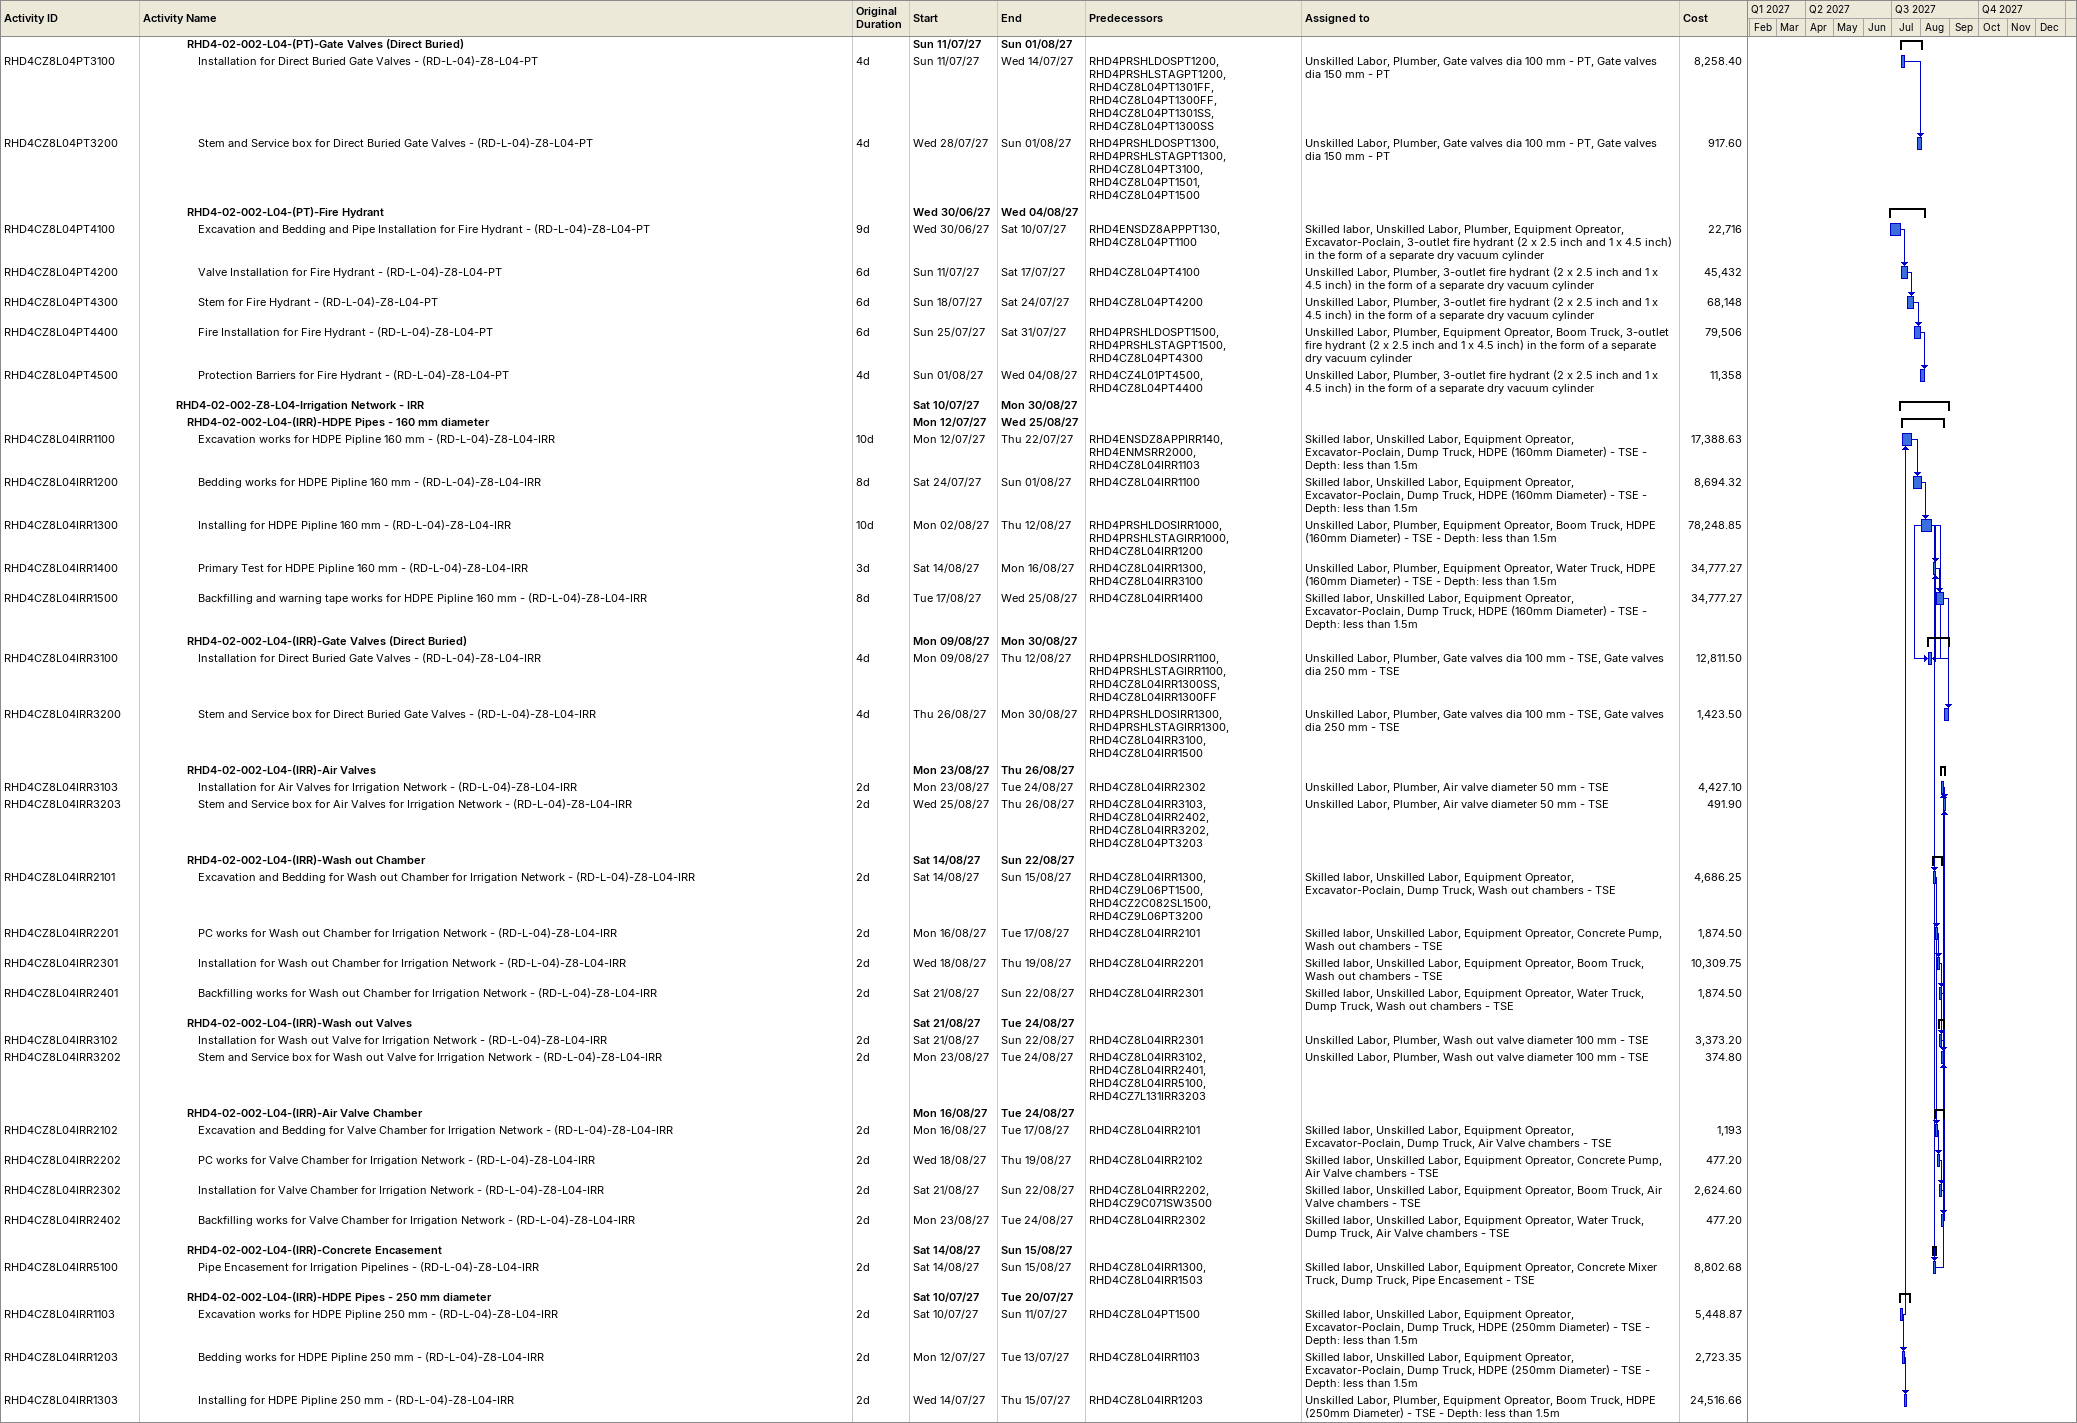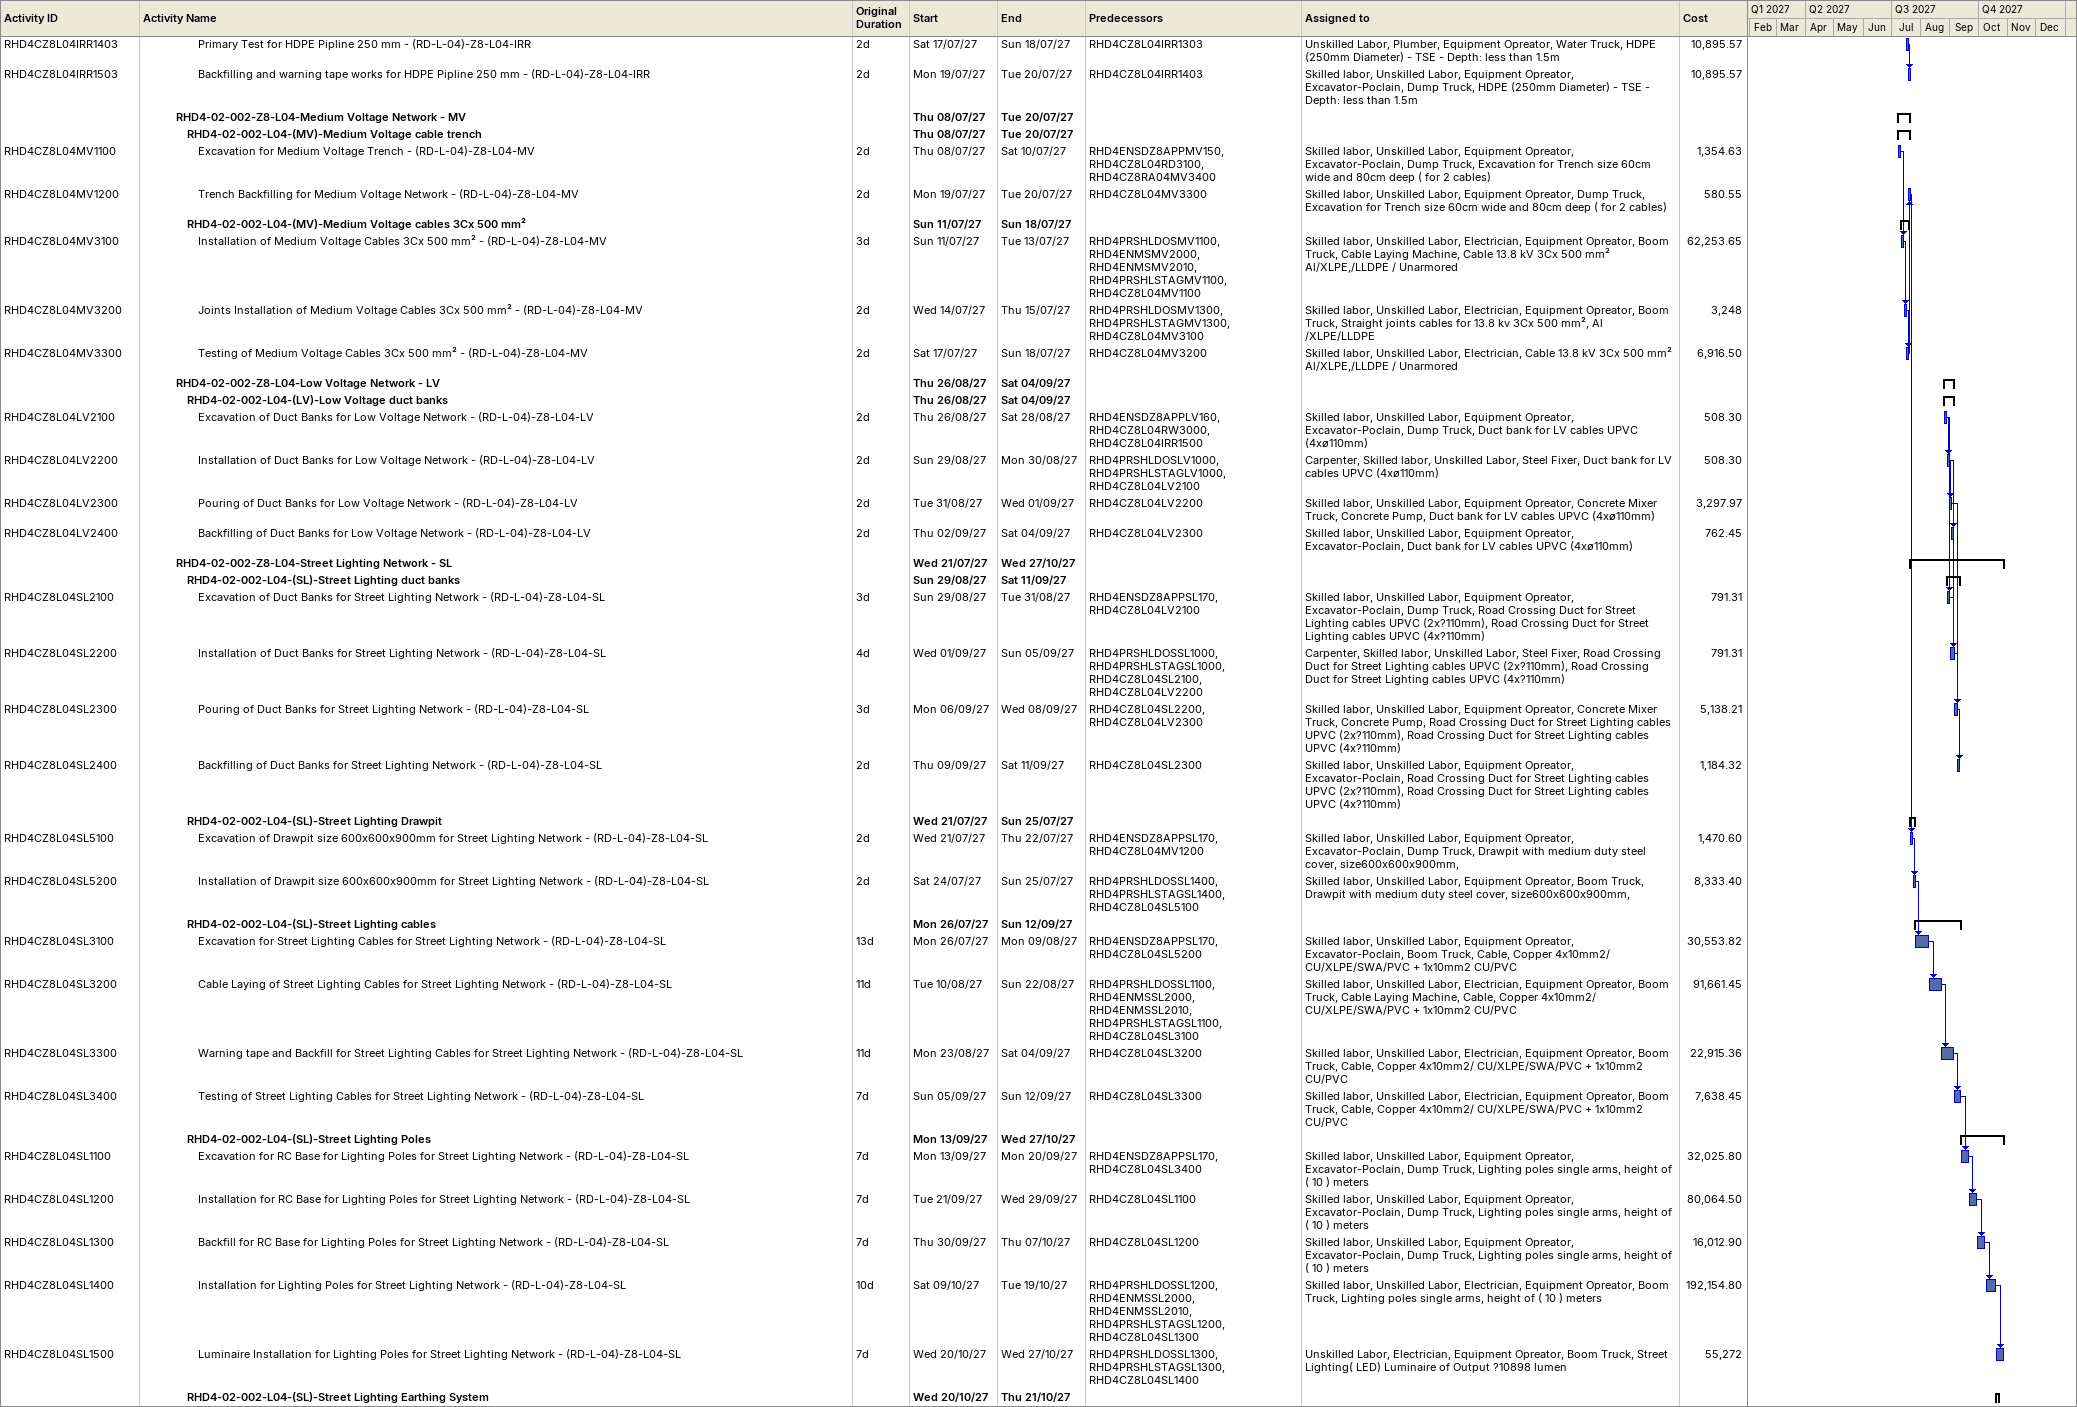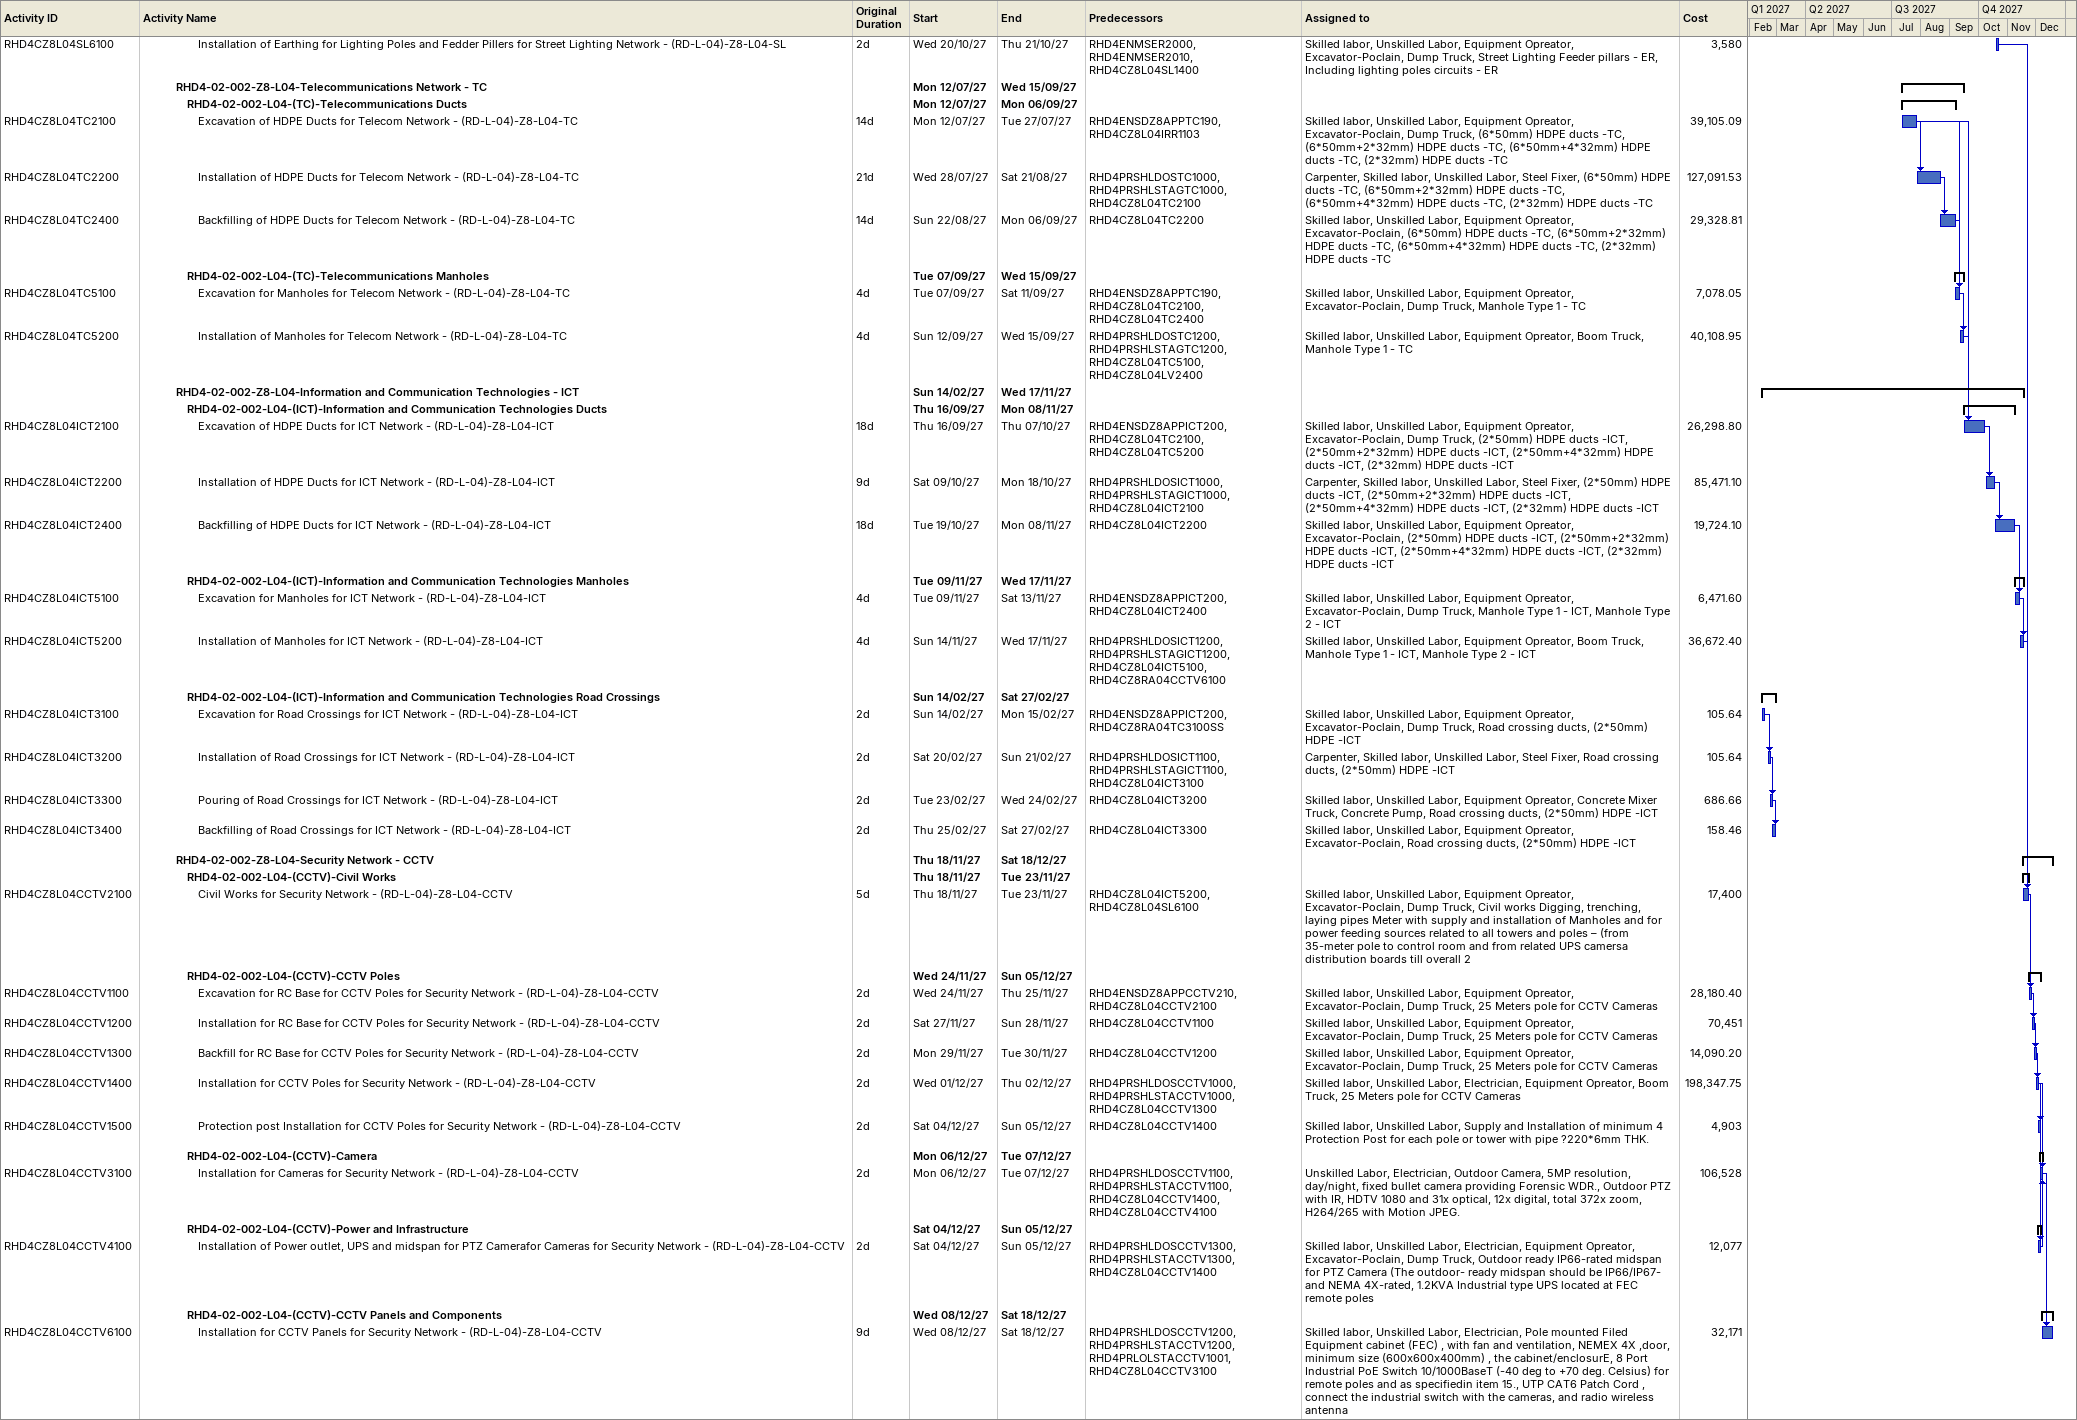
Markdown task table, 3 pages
| ID | Level | Task | Original duration | Start | Finish | Predecessors | Resources | Cost |
|---|---|---|---|---|---|---|---|---|
|  | 5 | **RHD4-02-002-L04-(PT)-Gate Valves (Direct Buried)** |  | 2027-07-11 | 2027-08-01 |  |  |  |
| RHD4CZ8L04PT3100 | 6 | Installation for Direct Buried Gate Valves - (RD-L-04)-Z8-L04-PT | 4d | 2027-07-11 | 2027-07-14 | RHD4PRSHLDOSPT1200, RHD4PRSHLSTAGPT1200, RHD4CZ8L04PT1301FF, RHD4CZ8L04PT1300FF, RHD4CZ8L04PT1301SS, RHD4CZ8L04PT1300SS | Unskilled Labor, Plumber, Gate valves dia 100 mm - PT, Gate valves dia 150 mm - PT | 8258.40 |
| RHD4CZ8L04PT3200 | 6 | Stem and Service box for Direct Buried Gate Valves - (RD-L-04)-Z8-L04-PT | 4d | 2027-07-28 | 2027-08-01 | RHD4PRSHLDOSPT1300, RHD4PRSHLSTAGPT1300, RHD4CZ8L04PT3100, RHD4CZ8L04PT1501, RHD4CZ8L04PT1500 | Unskilled Labor, Plumber, Gate valves dia 100 mm - PT, Gate valves dia 150 mm - PT | 917.60 |
|  | 5 | **RHD4-02-002-L04-(PT)-Fire Hydrant** |  | 2027-06-30 | 2027-08-04 |  |  |  |
| RHD4CZ8L04PT4100 | 6 | Excavation and Bedding and Pipe Installation for Fire Hydrant - (RD-L-04)-Z8-L04-PT | 9d | 2027-06-30 | 2027-07-10 | RHD4ENSDZ8APPPT130, RHD4CZ8L04PT1100 | Skilled labor, Unskilled Labor, Plumber, Equipment Opreator, Excavator-Poclain, 3-outlet fire hydrant (2 x 2.5 inch and 1 x 4.5 inch) in the form of a separate dry vacuum cylinder | 22716 |
| RHD4CZ8L04PT4200 | 6 | Valve Installation for Fire Hydrant - (RD-L-04)-Z8-L04-PT | 6d | 2027-07-11 | 2027-07-17 | RHD4CZ8L04PT4100 | Unskilled Labor, Plumber, 3-outlet fire hydrant (2 x 2.5 inch and 1 x 4.5 inch) in the form of a separate dry vacuum cylinder | 45432 |
| RHD4CZ8L04PT4300 | 6 | Stem for Fire Hydrant - (RD-L-04)-Z8-L04-PT | 6d | 2027-07-18 | 2027-07-24 | RHD4CZ8L04PT4200 | Unskilled Labor, Plumber, 3-outlet fire hydrant (2 x 2.5 inch and 1 x 4.5 inch) in the form of a separate dry vacuum cylinder | 68148 |
| RHD4CZ8L04PT4400 | 6 | Fire Installation for Fire Hydrant - (RD-L-04)-Z8-L04-PT | 6d | 2027-07-25 | 2027-07-31 | RHD4PRSHLDOSPT1500, RHD4PRSHLSTAGPT1500, RHD4CZ8L04PT4300 | Unskilled Labor, Plumber, Equipment Opreator, Boom Truck, 3-outlet fire hydrant (2 x 2.5 inch and 1 x 4.5 inch) in the form of a separate dry vacuum cylinder | 79506 |
| RHD4CZ8L04PT4500 | 6 | Protection Barriers for Fire Hydrant - (RD-L-04)-Z8-L04-PT | 4d | 2027-08-01 | 2027-08-04 | RHD4CZ4L01PT4500, RHD4CZ8L04PT4400 | Unskilled Labor, Plumber, 3-outlet fire hydrant (2 x 2.5 inch and 1 x 4.5 inch) in the form of a separate dry vacuum cylinder | 11358 |
|  | 4 | **RHD4-02-002-Z8-L04-Irrigation Network - IRR** |  | 2027-07-10 | 2027-08-30 |  |  |  |
|  | 5 | **RHD4-02-002-L04-(IRR)-HDPE Pipes - 160 mm diameter** |  | 2027-07-12 | 2027-08-25 |  |  |  |
| RHD4CZ8L04IRR1100 | 6 | Excavation works for HDPE Pipline 160 mm - (RD-L-04)-Z8-L04-IRR | 10d | 2027-07-12 | 2027-07-22 | RHD4ENSDZ8APPIRR140, RHD4ENMSRR2000, RHD4CZ8L04IRR1103 | Skilled labor, Unskilled Labor, Equipment Opreator, Excavator-Poclain, Dump Truck, HDPE (160mm Diameter) - TSE - Depth: less than 1.5m | 17388.63 |
| RHD4CZ8L04IRR1200 | 6 | Bedding works for HDPE Pipline 160 mm - (RD-L-04)-Z8-L04-IRR | 8d | 2027-07-24 | 2027-08-01 | RHD4CZ8L04IRR1100 | Skilled labor, Unskilled Labor, Equipment Opreator, Excavator-Poclain, Dump Truck, HDPE (160mm Diameter) - TSE - Depth: less than 1.5m | 8694.32 |
| RHD4CZ8L04IRR1300 | 6 | Installing for HDPE Pipline 160 mm - (RD-L-04)-Z8-L04-IRR | 10d | 2027-08-02 | 2027-08-12 | RHD4PRSHLDOSIRR1000, RHD4PRSHLSTAGIRR1000, RHD4CZ8L04IRR1200 | Unskilled Labor, Plumber, Equipment Opreator, Boom Truck, HDPE (160mm Diameter) - TSE - Depth: less than 1.5m | 78248.85 |
| RHD4CZ8L04IRR1400 | 6 | Primary Test for HDPE Pipline 160 mm - (RD-L-04)-Z8-L04-IRR | 3d | 2027-08-14 | 2027-08-16 | RHD4CZ8L04IRR1300, RHD4CZ8L04IRR3100 | Unskilled Labor, Plumber, Equipment Opreator, Water Truck, HDPE (160mm Diameter) - TSE - Depth: less than 1.5m | 34777.27 |
| RHD4CZ8L04IRR1500 | 6 | Backfilling and warning tape works for HDPE Pipline 160 mm - (RD-L-04)-Z8-L04-IRR | 8d | 2027-08-17 | 2027-08-25 | RHD4CZ8L04IRR1400 | Skilled labor, Unskilled Labor, Equipment Opreator, Excavator-Poclain, Dump Truck, HDPE (160mm Diameter) - TSE - Depth: less than 1.5m | 34777.27 |
|  | 5 | **RHD4-02-002-L04-(IRR)-Gate Valves (Direct Buried)** |  | 2027-08-09 | 2027-08-30 |  |  |  |
| RHD4CZ8L04IRR3100 | 6 | Installation for Direct Buried Gate Valves - (RD-L-04)-Z8-L04-IRR | 4d | 2027-08-09 | 2027-08-12 | RHD4PRSHLDOSIRR1100, RHD4PRSHLSTAGIRR1100, RHD4CZ8L04IRR1300SS, RHD4CZ8L04IRR1300FF | Unskilled Labor, Plumber, Gate valves dia 100 mm - TSE, Gate valves dia 250 mm - TSE | 12811.50 |
| RHD4CZ8L04IRR3200 | 6 | Stem and Service box for Direct Buried Gate Valves - (RD-L-04)-Z8-L04-IRR | 4d | 2027-08-26 | 2027-08-30 | RHD4PRSHLDOSIRR1300, RHD4PRSHLSTAGIRR1300, RHD4CZ8L04IRR3100, RHD4CZ8L04IRR1500 | Unskilled Labor, Plumber, Gate valves dia 100 mm - TSE, Gate valves dia 250 mm - TSE | 1423.50 |
|  | 5 | **RHD4-02-002-L04-(IRR)-Air Valves** |  | 2027-08-23 | 2027-08-26 |  |  |  |
| RHD4CZ8L04IRR3103 | 6 | Installation for Air Valves for Irrigation Network - (RD-L-04)-Z8-L04-IRR | 2d | 2027-08-23 | 2027-08-24 | RHD4CZ8L04IRR2302 | Unskilled Labor, Plumber, Air valve diameter 50 mm - TSE | 4427.10 |
| RHD4CZ8L04IRR3203 | 6 | Stem and Service box for Air Valves for Irrigation Network - (RD-L-04)-Z8-L04-IRR | 2d | 2027-08-25 | 2027-08-26 | RHD4CZ8L04IRR3103, RHD4CZ8L04IRR2402, RHD4CZ8L04IRR3202, RHD4CZ8L04PT3203 | Unskilled Labor, Plumber, Air valve diameter 50 mm - TSE | 491.90 |
|  | 5 | **RHD4-02-002-L04-(IRR)-Wash out Chamber** |  | 2027-08-14 | 2027-08-22 |  |  |  |
| RHD4CZ8L04IRR2101 | 6 | Excavation and Bedding for Wash out Chamber for Irrigation Network - (RD-L-04)-Z8-L04-IRR | 2d | 2027-08-14 | 2027-08-15 | RHD4CZ8L04IRR1300, RHD4CZ9L06PT1500, RHD4CZ2C082SL1500, RHD4CZ9L06PT3200 | Skilled labor, Unskilled Labor, Equipment Opreator, Excavator-Poclain, Dump Truck, Wash out chambers - TSE | 4686.25 |
| RHD4CZ8L04IRR2201 | 6 | PC works for Wash out Chamber for Irrigation Network - (RD-L-04)-Z8-L04-IRR | 2d | 2027-08-16 | 2027-08-17 | RHD4CZ8L04IRR2101 | Skilled labor, Unskilled Labor, Equipment Opreator, Concrete Pump, Wash out chambers - TSE | 1874.50 |
| RHD4CZ8L04IRR2301 | 6 | Installation for Wash out Chamber for Irrigation Network - (RD-L-04)-Z8-L04-IRR | 2d | 2027-08-18 | 2027-08-19 | RHD4CZ8L04IRR2201 | Skilled labor, Unskilled Labor, Equipment Opreator, Boom Truck, Wash out chambers - TSE | 10309.75 |
| RHD4CZ8L04IRR2401 | 6 | Backfilling works for Wash out Chamber for Irrigation Network - (RD-L-04)-Z8-L04-IRR | 2d | 2027-08-21 | 2027-08-22 | RHD4CZ8L04IRR2301 | Skilled labor, Unskilled Labor, Equipment Opreator, Water Truck, Dump Truck, Wash out chambers - TSE | 1874.50 |
|  | 5 | **RHD4-02-002-L04-(IRR)-Wash out Valves** |  | 2027-08-21 | 2027-08-24 |  |  |  |
| RHD4CZ8L04IRR3102 | 6 | Installation for Wash out Valve for Irrigation Network - (RD-L-04)-Z8-L04-IRR | 2d | 2027-08-21 | 2027-08-22 | RHD4CZ8L04IRR2301 | Unskilled Labor, Plumber, Wash out valve diameter 100 mm - TSE | 3373.20 |
| RHD4CZ8L04IRR3202 | 6 | Stem and Service box for Wash out Valve for Irrigation Network - (RD-L-04)-Z8-L04-IRR | 2d | 2027-08-23 | 2027-08-24 | RHD4CZ8L04IRR3102, RHD4CZ8L04IRR2401, RHD4CZ8L04IRR5100, RHD4CZ7L131IRR3203 | Unskilled Labor, Plumber, Wash out valve diameter 100 mm - TSE | 374.80 |
|  | 5 | **RHD4-02-002-L04-(IRR)-Air Valve Chamber** |  | 2027-08-16 | 2027-08-24 |  |  |  |
| RHD4CZ8L04IRR2102 | 6 | Excavation and Bedding for Valve Chamber for Irrigation Network - (RD-L-04)-Z8-L04-IRR | 2d | 2027-08-16 | 2027-08-17 | RHD4CZ8L04IRR2101 | Skilled labor, Unskilled Labor, Equipment Opreator, Excavator-Poclain, Dump Truck, Air Valve chambers - TSE | 1193 |
| RHD4CZ8L04IRR2202 | 6 | PC works for Valve Chamber for Irrigation Network - (RD-L-04)-Z8-L04-IRR | 2d | 2027-08-18 | 2027-08-19 | RHD4CZ8L04IRR2102 | Skilled labor, Unskilled Labor, Equipment Opreator, Concrete Pump, Air Valve chambers - TSE | 477.20 |
| RHD4CZ8L04IRR2302 | 6 | Installation for Valve Chamber for Irrigation Network - (RD-L-04)-Z8-L04-IRR | 2d | 2027-08-21 | 2027-08-22 | RHD4CZ8L04IRR2202, RHD4CZ9C071SW3500 | Skilled labor, Unskilled Labor, Equipment Opreator, Boom Truck, Air Valve chambers - TSE | 2624.60 |
| RHD4CZ8L04IRR2402 | 6 | Backfilling works for Valve Chamber for Irrigation Network - (RD-L-04)-Z8-L04-IRR | 2d | 2027-08-23 | 2027-08-24 | RHD4CZ8L04IRR2302 | Skilled labor, Unskilled Labor, Equipment Opreator, Water Truck, Dump Truck, Air Valve chambers - TSE | 477.20 |
|  | 5 | **RHD4-02-002-L04-(IRR)-Concrete Encasement** |  | 2027-08-14 | 2027-08-15 |  |  |  |
| RHD4CZ8L04IRR5100 | 6 | Pipe Encasement for Irrigation Pipelines - (RD-L-04)-Z8-L04-IRR | 2d | 2027-08-14 | 2027-08-15 | RHD4CZ8L04IRR1300, RHD4CZ8L04IRR1503 | Skilled labor, Unskilled Labor, Equipment Opreator, Concrete Mixer Truck, Dump Truck, Pipe Encasement - TSE | 8802.68 |
|  | 5 | **RHD4-02-002-L04-(IRR)-HDPE Pipes - 250 mm diameter** |  | 2027-07-10 | 2027-07-20 |  |  |  |
| RHD4CZ8L04IRR1103 | 6 | Excavation works for HDPE Pipline 250 mm - (RD-L-04)-Z8-L04-IRR | 2d | 2027-07-10 | 2027-07-11 | RHD4CZ8L04PT1500 | Skilled labor, Unskilled Labor, Equipment Opreator, Excavator-Poclain, Dump Truck, HDPE (250mm Diameter) - TSE - Depth: less than 1.5m | 5448.87 |
| RHD4CZ8L04IRR1203 | 6 | Bedding works for HDPE Pipline 250 mm - (RD-L-04)-Z8-L04-IRR | 2d | 2027-07-12 | 2027-07-13 | RHD4CZ8L04IRR1103 | Skilled labor, Unskilled Labor, Equipment Opreator, Excavator-Poclain, Dump Truck, HDPE (250mm Diameter) - TSE - Depth: less than 1.5m | 2723.35 |
| RHD4CZ8L04IRR1303 | 6 | Installing for HDPE Pipline 250 mm - (RD-L-04)-Z8-L04-IRR | 2d | 2027-07-14 | 2027-07-15 | RHD4CZ8L04IRR1203 | Unskilled Labor, Plumber, Equipment Opreator, Boom Truck, HDPE (250mm Diameter) - TSE - Depth: less than 1.5m | 24516.66 |
| RHD4CZ8L04IRR1403 | 6 | Primary Test for HDPE Pipline 250 mm - (RD-L-04)-Z8-L04-IRR | 2d | 2027-07-17 | 2027-07-18 | RHD4CZ8L04IRR1303 | Unskilled Labor, Plumber, Equipment Opreator, Water Truck, HDPE (250mm Diameter) - TSE - Depth: less than 1.5m | 10895.57 |
| RHD4CZ8L04IRR1503 | 6 | Backfilling and warning tape works for HDPE Pipline 250 mm - (RD-L-04)-Z8-L04-IRR | 2d | 2027-07-19 | 2027-07-20 | RHD4CZ8L04IRR1403 | Skilled labor, Unskilled Labor, Equipment Opreator, Excavator-Poclain, Dump Truck, HDPE (250mm Diameter) - TSE - Depth: less than 1.5m | 10895.57 |
|  | 4 | **RHD4-02-002-Z8-L04-Medium Voltage Network - MV** |  | 2027-07-08 | 2027-07-20 |  |  |  |
|  | 5 | **RHD4-02-002-L04-(MV)-Medium Voltage cable trench** |  | 2027-07-08 | 2027-07-20 |  |  |  |
| RHD4CZ8L04MV1100 | 6 | Excavation for Medium Voltage Trench - (RD-L-04)-Z8-L04-MV | 2d | 2027-07-08 | 2027-07-10 | RHD4ENSDZ8APPMV150, RHD4CZ8L04RD3100, RHD4CZ8RA04MV3400 | Skilled labor, Unskilled Labor, Equipment Opreator, Excavator-Poclain, Dump Truck, Excavation for Trench size 60cm wide and 80cm deep ( for 2 cables) | 1354.63 |
| RHD4CZ8L04MV1200 | 6 | Trench Backfilling for Medium Voltage Network - (RD-L-04)-Z8-L04-MV | 2d | 2027-07-19 | 2027-07-20 | RHD4CZ8L04MV3300 | Skilled labor, Unskilled Labor, Equipment Opreator, Dump Truck, Excavation for Trench size 60cm wide and 80cm deep ( for 2 cables) | 580.55 |
|  | 5 | **RHD4-02-002-L04-(MV)-Medium Voltage cables 3Cx 500 mm²** |  | 2027-07-11 | 2027-07-18 |  |  |  |
| RHD4CZ8L04MV3100 | 6 | Installation of Medium Voltage Cables 3Cx 500 mm² - (RD-L-04)-Z8-L04-MV | 3d | 2027-07-11 | 2027-07-13 | RHD4PRSHLDOSMV1100, RHD4ENMSMV2000, RHD4ENMSMV2010, RHD4PRSHLSTAGMV1100, RHD4CZ8L04MV1100 | Skilled labor, Unskilled Labor, Electrician, Equipment Opreator, Boom Truck, Cable Laying Machine, Cable 13.8 kV 3Cx 500 mm² Al/XLPE,/LLDPE / Unarmored | 62253.65 |
| RHD4CZ8L04MV3200 | 6 | Joints Installation of Medium Voltage Cables 3Cx 500 mm² - (RD-L-04)-Z8-L04-MV | 2d | 2027-07-14 | 2027-07-15 | RHD4PRSHLDOSMV1300, RHD4PRSHLSTAGMV1300, RHD4CZ8L04MV3100 | Skilled labor, Unskilled Labor, Electrician, Equipment Opreator, Boom Truck, Straight joints cables for 13.8 kv 3Cx 500 mm², Al /XLPE/LLDPE | 3248 |
| RHD4CZ8L04MV3300 | 6 | Testing of Medium Voltage Cables 3Cx 500 mm² - (RD-L-04)-Z8-L04-MV | 2d | 2027-07-17 | 2027-07-18 | RHD4CZ8L04MV3200 | Skilled labor, Unskilled Labor, Electrician, Cable 13.8 kV 3Cx 500 mm² Al/XLPE,/LLDPE / Unarmored | 6916.50 |
|  | 4 | **RHD4-02-002-Z8-L04-Low Voltage Network - LV** |  | 2027-08-26 | 2027-09-04 |  |  |  |
|  | 5 | **RHD4-02-002-L04-(LV)-Low Voltage duct banks** |  | 2027-08-26 | 2027-09-04 |  |  |  |
| RHD4CZ8L04LV2100 | 6 | Excavation of Duct Banks for Low Voltage Network - (RD-L-04)-Z8-L04-LV | 2d | 2027-08-26 | 2027-08-28 | RHD4ENSDZ8APPLV160, RHD4CZ8L04RW3000, RHD4CZ8L04IRR1500 | Skilled labor, Unskilled Labor, Equipment Opreator, Excavator-Poclain, Dump Truck, Duct bank for LV cables UPVC (4xø110mm) | 508.30 |
| RHD4CZ8L04LV2200 | 6 | Installation of Duct Banks for Low Voltage Network - (RD-L-04)-Z8-L04-LV | 2d | 2027-08-29 | 2027-08-30 | RHD4PRSHLDOSLV1000, RHD4PRSHLSTAGLV1000, RHD4CZ8L04LV2100 | Carpenter, Skilled labor, Unskilled Labor, Steel Fixer, Duct bank for LV cables UPVC (4xø110mm) | 508.30 |
| RHD4CZ8L04LV2300 | 6 | Pouring of Duct Banks for Low Voltage Network - (RD-L-04)-Z8-L04-LV | 2d | 2027-08-31 | 2027-09-01 | RHD4CZ8L04LV2200 | Skilled labor, Unskilled Labor, Equipment Opreator, Concrete Mixer Truck, Concrete Pump, Duct bank for LV cables UPVC (4xø110mm) | 3297.97 |
| RHD4CZ8L04LV2400 | 6 | Backfilling of Duct Banks for Low Voltage Network - (RD-L-04)-Z8-L04-LV | 2d | 2027-09-02 | 2027-09-04 | RHD4CZ8L04LV2300 | Skilled labor, Unskilled Labor, Equipment Opreator, Excavator-Poclain, Duct bank for LV cables UPVC (4xø110mm) | 762.45 |
|  | 4 | **RHD4-02-002-Z8-L04-Street Lighting Network - SL** |  | 2027-07-21 | 2027-10-27 |  |  |  |
|  | 5 | **RHD4-02-002-L04-(SL)-Street Lighting duct banks** |  | 2027-08-29 | 2027-09-11 |  |  |  |
| RHD4CZ8L04SL2100 | 6 | Excavation of Duct Banks for Street Lighting Network - (RD-L-04)-Z8-L04-SL | 3d | 2027-08-29 | 2027-08-31 | RHD4ENSDZ8APPSL170, RHD4CZ8L04LV2100 | Skilled labor, Unskilled Labor, Equipment Opreator, Excavator-Poclain, Dump Truck, Road Crossing Duct for Street Lighting cables UPVC (2x?110mm), Road Crossing Duct for Street Lighting cables UPVC (4x?110mm) | 791.31 |
| RHD4CZ8L04SL2200 | 6 | Installation of Duct Banks for Street Lighting Network - (RD-L-04)-Z8-L04-SL | 4d | 2027-09-01 | 2027-09-05 | RHD4PRSHLDOSSL1000, RHD4PRSHLSTAGSL1000, RHD4CZ8L04SL2100, RHD4CZ8L04LV2200 | Carpenter, Skilled labor, Unskilled Labor, Steel Fixer, Road Crossing Duct for Street Lighting cables UPVC (2x?110mm), Road Crossing Duct for Street Lighting cables UPVC (4x?110mm) | 791.31 |
| RHD4CZ8L04SL2300 | 6 | Pouring of Duct Banks for Street Lighting Network - (RD-L-04)-Z8-L04-SL | 3d | 2027-09-06 | 2027-09-08 | RHD4CZ8L04SL2200, RHD4CZ8L04LV2300 | Skilled labor, Unskilled Labor, Equipment Opreator, Concrete Mixer Truck, Concrete Pump, Road Crossing Duct for Street Lighting cables UPVC (2x?110mm), Road Crossing Duct for Street Lighting cables UPVC (4x?110mm) | 5138.21 |
| RHD4CZ8L04SL2400 | 6 | Backfilling of Duct Banks for Street Lighting Network - (RD-L-04)-Z8-L04-SL | 2d | 2027-09-09 | 2027-09-11 | RHD4CZ8L04SL2300 | Skilled labor, Unskilled Labor, Equipment Opreator, Excavator-Poclain, Road Crossing Duct for Street Lighting cables UPVC (2x?110mm), Road Crossing Duct for Street Lighting cables UPVC (4x?110mm) | 1184.32 |
|  | 5 | **RHD4-02-002-L04-(SL)-Street Lighting Drawpit** |  | 2027-07-21 | 2027-07-25 |  |  |  |
| RHD4CZ8L04SL5100 | 6 | Excavation of Drawpit size 600x600x900mm for Street Lighting Network - (RD-L-04)-Z8-L04-SL | 2d | 2027-07-21 | 2027-07-22 | RHD4ENSDZ8APPSL170, RHD4CZ8L04MV1200 | Skilled labor, Unskilled Labor, Equipment Opreator, Excavator-Poclain, Dump Truck, Drawpit with medium duty steel cover, size600x600x900mm, | 1470.60 |
| RHD4CZ8L04SL5200 | 6 | Installation of Drawpit size 600x600x900mm for Street Lighting Network - (RD-L-04)-Z8-L04-SL | 2d | 2027-07-24 | 2027-07-25 | RHD4PRSHLDOSSL1400, RHD4PRSHLSTAGSL1400, RHD4CZ8L04SL5100 | Skilled labor, Unskilled Labor, Equipment Opreator, Boom Truck, Drawpit with medium duty steel cover, size600x600x900mm, | 8333.40 |
|  | 5 | **RHD4-02-002-L04-(SL)-Street Lighting cables** |  | 2027-07-26 | 2027-09-12 |  |  |  |
| RHD4CZ8L04SL3100 | 6 | Excavation for Street Lighting Cables for Street Lighting Network - (RD-L-04)-Z8-L04-SL | 13d | 2027-07-26 | 2027-08-09 | RHD4ENSDZ8APPSL170, RHD4CZ8L04SL5200 | Skilled labor, Unskilled Labor, Equipment Opreator, Excavator-Poclain, Boom Truck, Cable, Copper 4x10mm2/ CU/XLPE/SWA/PVC + 1x10mm2 CU/PVC | 30553.82 |
| RHD4CZ8L04SL3200 | 6 | Cable Laying of Street Lighting Cables for Street Lighting Network - (RD-L-04)-Z8-L04-SL | 11d | 2027-08-10 | 2027-08-22 | RHD4PRSHLDOSSL1100, RHD4ENMSSL2000, RHD4ENMSSL2010, RHD4PRSHLSTAGSL1100, RHD4CZ8L04SL3100 | Skilled labor, Unskilled Labor, Electrician, Equipment Opreator, Boom Truck, Cable Laying Machine, Cable, Copper 4x10mm2/ CU/XLPE/SWA/PVC + 1x10mm2 CU/PVC | 91661.45 |
| RHD4CZ8L04SL3300 | 6 | Warning tape and Backfill for Street Lighting Cables for Street Lighting Network - (RD-L-04)-Z8-L04-SL | 11d | 2027-08-23 | 2027-09-04 | RHD4CZ8L04SL3200 | Skilled labor, Unskilled Labor, Electrician, Equipment Opreator, Boom Truck, Cable, Copper 4x10mm2/ CU/XLPE/SWA/PVC + 1x10mm2 CU/PVC | 22915.36 |
| RHD4CZ8L04SL3400 | 6 | Testing of Street Lighting Cables for Street Lighting Network - (RD-L-04)-Z8-L04-SL | 7d | 2027-09-05 | 2027-09-12 | RHD4CZ8L04SL3300 | Skilled labor, Unskilled Labor, Electrician, Equipment Opreator, Boom Truck, Cable, Copper 4x10mm2/ CU/XLPE/SWA/PVC + 1x10mm2 CU/PVC | 7638.45 |
|  | 5 | **RHD4-02-002-L04-(SL)-Street Lighting Poles** |  | 2027-09-13 | 2027-10-27 |  |  |  |
| RHD4CZ8L04SL1100 | 6 | Excavation for RC Base for Lighting Poles for Street Lighting Network - (RD-L-04)-Z8-L04-SL | 7d | 2027-09-13 | 2027-09-20 | RHD4ENSDZ8APPSL170, RHD4CZ8L04SL3400 | Skilled labor, Unskilled Labor, Equipment Opreator, Excavator-Poclain, Dump Truck, Lighting poles single arms, height of ( 10 ) meters | 32025.80 |
| RHD4CZ8L04SL1200 | 6 | Installation for RC Base for Lighting Poles for Street Lighting Network - (RD-L-04)-Z8-L04-SL | 7d | 2027-09-21 | 2027-09-29 | RHD4CZ8L04SL1100 | Skilled labor, Unskilled Labor, Equipment Opreator, Excavator-Poclain, Dump Truck, Lighting poles single arms, height of ( 10 ) meters | 80064.50 |
| RHD4CZ8L04SL1300 | 6 | Backfill for RC Base for Lighting Poles for Street Lighting Network - (RD-L-04)-Z8-L04-SL | 7d | 2027-09-30 | 2027-10-07 | RHD4CZ8L04SL1200 | Skilled labor, Unskilled Labor, Equipment Opreator, Excavator-Poclain, Dump Truck, Lighting poles single arms, height of ( 10 ) meters | 16012.90 |
| RHD4CZ8L04SL1400 | 6 | Installation for Lighting Poles for Street Lighting Network - (RD-L-04)-Z8-L04-SL | 10d | 2027-10-09 | 2027-10-19 | RHD4PRSHLDOSSL1200, RHD4ENMSSL2000, RHD4ENMSSL2010, RHD4PRSHLSTAGSL1200, RHD4CZ8L04SL1300 | Skilled labor, Unskilled Labor, Electrician, Equipment Opreator, Boom Truck, Lighting poles single arms, height of ( 10 ) meters | 192154.80 |
| RHD4CZ8L04SL1500 | 6 | Luminaire Installation for Lighting Poles for Street Lighting Network - (RD-L-04)-Z8-L04-SL | 7d | 2027-10-20 | 2027-10-27 | RHD4PRSHLDOSSL1300, RHD4PRSHLSTAGSL1300, RHD4CZ8L04SL1400 | Unskilled Labor, Electrician, Equipment Opreator, Boom Truck, Street Lighting( LED) Luminaire of Output ?10898 lumen | 55272 |
|  | 5 | **RHD4-02-002-L04-(SL)-Street Lighting Earthing System** |  | 2027-10-20 | 2027-10-21 |  |  |  |
| RHD4CZ8L04SL6100 | 6 | Installation of Earthing for Lighting Poles and Fedder Pillers for Street Lighting Network - (RD-L-04)-Z8-L04-SL | 2d | 2027-10-20 | 2027-10-21 | RHD4ENMSER2000, RHD4ENMSER2010, RHD4CZ8L04SL1400 | Skilled labor, Unskilled Labor, Equipment Opreator, Excavator-Poclain, Dump Truck, Street Lighting Feeder pillars - ER, Including lighting poles circuits - ER | 3580 |
|  | 4 | **RHD4-02-002-Z8-L04-Telecommunications Network - TC** |  | 2027-07-12 | 2027-09-15 |  |  |  |
|  | 5 | **RHD4-02-002-L04-(TC)-Telecommunications Ducts** |  | 2027-07-12 | 2027-09-06 |  |  |  |
| RHD4CZ8L04TC2100 | 6 | Excavation of HDPE Ducts for Telecom Network - (RD-L-04)-Z8-L04-TC | 14d | 2027-07-12 | 2027-07-27 | RHD4ENSDZ8APPTC190, RHD4CZ8L04IRR1103 | Skilled labor, Unskilled Labor, Equipment Opreator, Excavator-Poclain, Dump Truck, (6*50mm) HDPE ducts -TC, (6*50mm+2*32mm) HDPE ducts -TC, (6*50mm+4*32mm) HDPE ducts -TC, (2*32mm) HDPE ducts -TC | 39105.09 |
| RHD4CZ8L04TC2200 | 6 | Installation of HDPE Ducts for Telecom Network - (RD-L-04)-Z8-L04-TC | 21d | 2027-07-28 | 2027-08-21 | RHD4PRSHLDOSTC1000, RHD4PRSHLSTAGTC1000, RHD4CZ8L04TC2100 | Carpenter, Skilled labor, Unskilled Labor, Steel Fixer, (6*50mm) HDPE ducts -TC, (6*50mm+2*32mm) HDPE ducts -TC, (6*50mm+4*32mm) HDPE ducts -TC, (2*32mm) HDPE ducts -TC | 127091.53 |
| RHD4CZ8L04TC2400 | 6 | Backfilling of HDPE Ducts for Telecom Network - (RD-L-04)-Z8-L04-TC | 14d | 2027-08-22 | 2027-09-06 | RHD4CZ8L04TC2200 | Skilled labor, Unskilled Labor, Equipment Opreator, Excavator-Poclain, (6*50mm) HDPE ducts -TC, (6*50mm+2*32mm) HDPE ducts -TC, (6*50mm+4*32mm) HDPE ducts -TC, (2*32mm) HDPE ducts -TC | 29328.81 |
|  | 5 | **RHD4-02-002-L04-(TC)-Telecommunications Manholes** |  | 2027-09-07 | 2027-09-15 |  |  |  |
| RHD4CZ8L04TC5100 | 6 | Excavation for Manholes for Telecom Network - (RD-L-04)-Z8-L04-TC | 4d | 2027-09-07 | 2027-09-11 | RHD4ENSDZ8APPTC190, RHD4CZ8L04TC2100, RHD4CZ8L04TC2400 | Skilled labor, Unskilled Labor, Equipment Opreator, Excavator-Poclain, Dump Truck, Manhole Type 1 - TC | 7078.05 |
| RHD4CZ8L04TC5200 | 6 | Installation of Manholes for Telecom Network - (RD-L-04)-Z8-L04-TC | 4d | 2027-09-12 | 2027-09-15 | RHD4PRSHLDOSTC1200, RHD4PRSHLSTAGTC1200, RHD4CZ8L04TC5100, RHD4CZ8L04LV2400 | Skilled labor, Unskilled Labor, Equipment Opreator, Boom Truck, Manhole Type 1 - TC | 40108.95 |
|  | 4 | **RHD4-02-002-Z8-L04-Information and Communication Technologies - ICT** |  | 2027-02-14 | 2027-11-17 |  |  |  |
|  | 5 | **RHD4-02-002-L04-(ICT)-Information and Communication Technologies Ducts** |  | 2027-09-16 | 2027-11-08 |  |  |  |
| RHD4CZ8L04ICT2100 | 6 | Excavation of HDPE Ducts for ICT Network - (RD-L-04)-Z8-L04-ICT | 18d | 2027-09-16 | 2027-10-07 | RHD4ENSDZ8APPICT200, RHD4CZ8L04TC2100, RHD4CZ8L04TC5200 | Skilled labor, Unskilled Labor, Equipment Opreator, Excavator-Poclain, Dump Truck, (2*50mm) HDPE ducts -ICT, (2*50mm+2*32mm) HDPE ducts -ICT, (2*50mm+4*32mm) HDPE ducts -ICT, (2*32mm) HDPE ducts -ICT | 26298.80 |
| RHD4CZ8L04ICT2200 | 6 | Installation of HDPE Ducts for ICT Network - (RD-L-04)-Z8-L04-ICT | 9d | 2027-10-09 | 2027-10-18 | RHD4PRSHLDOSICT1000, RHD4PRSHLSTAGICT1000, RHD4CZ8L04ICT2100 | Carpenter, Skilled labor, Unskilled Labor, Steel Fixer, (2*50mm) HDPE ducts -ICT, (2*50mm+2*32mm) HDPE ducts -ICT, (2*50mm+4*32mm) HDPE ducts -ICT, (2*32mm) HDPE ducts -ICT | 85471.10 |
| RHD4CZ8L04ICT2400 | 6 | Backfilling of HDPE Ducts for ICT Network - (RD-L-04)-Z8-L04-ICT | 18d | 2027-10-19 | 2027-11-08 | RHD4CZ8L04ICT2200 | Skilled labor, Unskilled Labor, Equipment Opreator, Excavator-Poclain, (2*50mm) HDPE ducts -ICT, (2*50mm+2*32mm) HDPE ducts -ICT, (2*50mm+4*32mm) HDPE ducts -ICT, (2*32mm) HDPE ducts -ICT | 19724.10 |
|  | 5 | **RHD4-02-002-L04-(ICT)-Information and Communication Technologies Manholes** |  | 2027-11-09 | 2027-11-17 |  |  |  |
| RHD4CZ8L04ICT5100 | 6 | Excavation for Manholes for ICT Network - (RD-L-04)-Z8-L04-ICT | 4d | 2027-11-09 | 2027-11-13 | RHD4ENSDZ8APPICT200, RHD4CZ8L04ICT2400 | Skilled labor, Unskilled Labor, Equipment Opreator, Excavator-Poclain, Dump Truck, Manhole Type 1 - ICT, Manhole Type 2 - ICT | 6471.60 |
| RHD4CZ8L04ICT5200 | 6 | Installation of Manholes for ICT Network - (RD-L-04)-Z8-L04-ICT | 4d | 2027-11-14 | 2027-11-17 | RHD4PRSHLDOSICT1200, RHD4PRSHLSTAGICT1200, RHD4CZ8L04ICT5100, RHD4CZ8RA04CCTV6100 | Skilled labor, Unskilled Labor, Equipment Opreator, Boom Truck, Manhole Type 1 - ICT, Manhole Type 2 - ICT | 36672.40 |
|  | 5 | **RHD4-02-002-L04-(ICT)-Information and Communication Technologies Road Crossings** |  | 2027-02-14 | 2027-02-27 |  |  |  |
| RHD4CZ8L04ICT3100 | 6 | Excavation for Road Crossings for ICT Network - (RD-L-04)-Z8-L04-ICT | 2d | 2027-02-14 | 2027-02-15 | RHD4ENSDZ8APPICT200, RHD4CZ8RA04TC3100SS | Skilled labor, Unskilled Labor, Equipment Opreator, Excavator-Poclain, Dump Truck, Road crossing ducts, (2*50mm) HDPE -ICT | 105.64 |
| RHD4CZ8L04ICT3200 | 6 | Installation of Road Crossings for ICT Network - (RD-L-04)-Z8-L04-ICT | 2d | 2027-02-20 | 2027-02-21 | RHD4PRSHLDOSICT1100, RHD4PRSHLSTAGICT1100, RHD4CZ8L04ICT3100 | Carpenter, Skilled labor, Unskilled Labor, Steel Fixer, Road crossing ducts, (2*50mm) HDPE -ICT | 105.64 |
| RHD4CZ8L04ICT3300 | 6 | Pouring of Road Crossings for ICT Network - (RD-L-04)-Z8-L04-ICT | 2d | 2027-02-23 | 2027-02-24 | RHD4CZ8L04ICT3200 | Skilled labor, Unskilled Labor, Equipment Opreator, Concrete Mixer Truck, Concrete Pump, Road crossing ducts, (2*50mm) HDPE -ICT | 686.66 |
| RHD4CZ8L04ICT3400 | 6 | Backfilling of Road Crossings for ICT Network - (RD-L-04)-Z8-L04-ICT | 2d | 2027-02-25 | 2027-02-27 | RHD4CZ8L04ICT3300 | Skilled labor, Unskilled Labor, Equipment Opreator, Excavator-Poclain, Road crossing ducts, (2*50mm) HDPE -ICT | 158.46 |
|  | 4 | **RHD4-02-002-Z8-L04-Security Network - CCTV** |  | 2027-11-18 | 2027-12-18 |  |  |  |
|  | 5 | **RHD4-02-002-L04-(CCTV)-Civil Works** |  | 2027-11-18 | 2027-11-23 |  |  |  |
| RHD4CZ8L04CCTV2100 | 6 | Civil Works for Security Network - (RD-L-04)-Z8-L04-CCTV | 5d | 2027-11-18 | 2027-11-23 | RHD4CZ8L04ICT5200, RHD4CZ8L04SL6100 | Skilled labor, Unskilled Labor, Equipment Opreator, Excavator-Poclain, Dump Truck, Civil works Digging, trenching, laying pipes Meter with supply and installation of Manholes and for power feeding sources related to all towers and poles – (from 35-meter pole to control room and from related UPS camersa distribution boards till overall 2 | 17400 |
|  | 5 | **RHD4-02-002-L04-(CCTV)-CCTV Poles** |  | 2027-11-24 | 2027-12-05 |  |  |  |
| RHD4CZ8L04CCTV1100 | 6 | Excavation for RC Base for CCTV Poles for Security Network - (RD-L-04)-Z8-L04-CCTV | 2d | 2027-11-24 | 2027-11-25 | RHD4ENSDZ8APPCCTV210, RHD4CZ8L04CCTV2100 | Skilled labor, Unskilled Labor, Equipment Opreator, Excavator-Poclain, Dump Truck, 25 Meters pole for CCTV Cameras | 28180.40 |
| RHD4CZ8L04CCTV1200 | 6 | Installation for RC Base for CCTV Poles for Security Network - (RD-L-04)-Z8-L04-CCTV | 2d | 2027-11-27 | 2027-11-28 | RHD4CZ8L04CCTV1100 | Skilled labor, Unskilled Labor, Equipment Opreator, Excavator-Poclain, Dump Truck, 25 Meters pole for CCTV Cameras | 70451 |
| RHD4CZ8L04CCTV1300 | 6 | Backfill for RC Base for CCTV Poles for Security Network - (RD-L-04)-Z8-L04-CCTV | 2d | 2027-11-29 | 2027-11-30 | RHD4CZ8L04CCTV1200 | Skilled labor, Unskilled Labor, Equipment Opreator, Excavator-Poclain, Dump Truck, 25 Meters pole for CCTV Cameras | 14090.20 |
| RHD4CZ8L04CCTV1400 | 6 | Installation for CCTV Poles for Security Network - (RD-L-04)-Z8-L04-CCTV | 2d | 2027-12-01 | 2027-12-02 | RHD4PRSHLDOSCCTV1000, RHD4PRSHLSTACCTV1000, RHD4CZ8L04CCTV1300 | Skilled labor, Unskilled Labor, Electrician, Equipment Opreator, Boom Truck, 25 Meters pole for CCTV Cameras | 198347.75 |
| RHD4CZ8L04CCTV1500 | 6 | Protection post Installation for CCTV Poles for Security Network - (RD-L-04)-Z8-L04-CCTV | 2d | 2027-12-04 | 2027-12-05 | RHD4CZ8L04CCTV1400 | Skilled labor, Unskilled Labor, Supply and Installation of minimum 4 Protection Post for each pole or tower with pipe ?220*6mm THK. | 4903 |
|  | 5 | **RHD4-02-002-L04-(CCTV)-Camera** |  | 2027-12-06 | 2027-12-07 |  |  |  |
| RHD4CZ8L04CCTV3100 | 6 | Installation for Cameras for Security Network - (RD-L-04)-Z8-L04-CCTV | 2d | 2027-12-06 | 2027-12-07 | RHD4PRSHLDOSCCTV1100, RHD4PRSHLSTACCTV1100, RHD4CZ8L04CCTV1400, RHD4CZ8L04CCTV4100 | Unskilled Labor, Electrician, Outdoor Camera, 5MP resolution, day/night, fixed bullet camera providing Forensic WDR., Outdoor PTZ with IR, HDTV 1080 and 31x optical, 12x digital, total 372x zoom, H264/265 with Motion JPEG. | 106528 |
|  | 5 | **RHD4-02-002-L04-(CCTV)-Power and Infrastructure** |  | 2027-12-04 | 2027-12-05 |  |  |  |
| RHD4CZ8L04CCTV4100 | 6 | Installation of Power outlet, UPS and midspan for PTZ Camerafor Cameras for Security Network - (RD-L-04)-Z8-L04-CCTV | 2d | 2027-12-04 | 2027-12-05 | RHD4PRSHLDOSCCTV1300, RHD4PRSHLSTACCTV1300, RHD4CZ8L04CCTV1400 | Skilled labor, Unskilled Labor, Electrician, Equipment Opreator, Excavator-Poclain, Dump Truck, Outdoor ready IP66-rated midspan for PTZ Camera (The outdoor- ready midspan should be IP66/IP67- and NEMA 4X-rated, 1.2KVA Industrial type UPS located at FEC remote poles | 12077 |
|  | 5 | **RHD4-02-002-L04-(CCTV)-CCTV Panels and Components** |  | 2027-12-08 | 2027-12-18 |  |  |  |
| RHD4CZ8L04CCTV6100 | 6 | Installation for CCTV Panels for Security Network - (RD-L-04)-Z8-L04-CCTV | 9d | 2027-12-08 | 2027-12-18 | RHD4PRSHLDOSCCTV1200, RHD4PRSHLSTACCTV1200, RHD4PRLOLSTACCTV1001, RHD4CZ8L04CCTV3100 | Skilled labor, Unskilled Labor, Electrician, Pole mounted Filed Equipment cabinet (FEC) , with fan and ventilation, NEMEX 4X ,door, minimum size (600x600x400mm) , the cabinet/enclosurE, 8 Port Industrial PoE Switch 10/1000BaseT (-40 deg to +70 deg. Celsius) for remote poles and as specifiedin item 15., UTP CAT6 Patch Cord , connect the industrial switch with the cameras, and radio wireless antenna | 32171 |
